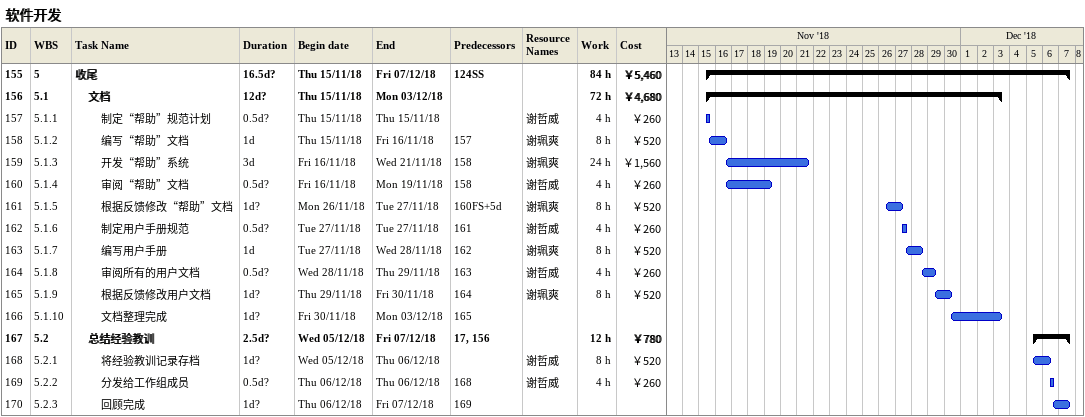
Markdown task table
软件开发

| ID | WBS | Task | Duration | Start | Finish | Predecessors | Resources | Work (h) | Cost (￥) |
|---|---|---|---|---|---|---|---|---|---|
| 155 | 5 | **收尾** | 16.5d? | 2018-11-15 | 2018-12-07 | 124SS |  | 84 | 5460 |
| 156 | 5.1 | **文档** | 12d? | 2018-11-15 | 2018-12-03 |  |  | 72 | 4680 |
| 157 | 5.1.1 | 制定“帮助”规范计划 | 0.5d? | 2018-11-15 | 2018-11-15 |  | 谢哲威 | 4 | 260 |
| 158 | 5.1.2 | 编写“帮助”文档 | 1d | 2018-11-15 | 2018-11-16 | 157 | 谢珮爽 | 8 | 520 |
| 159 | 5.1.3 | 开发“帮助”系统 | 3d | 2018-11-16 | 2018-11-21 | 158 | 谢珮爽 | 24 | 1560 |
| 160 | 5.1.4 | 审阅“帮助”文档 | 0.5d? | 2018-11-16 | 2018-11-19 | 158 | 谢哲威 | 4 | 260 |
| 161 | 5.1.5 | 根据反馈修改“帮助”文档 | 1d? | 2018-11-26 | 2018-11-27 | 160FS+5d | 谢珮爽 | 8 | 520 |
| 162 | 5.1.6 | 制定用户手册规范 | 0.5d? | 2018-11-27 | 2018-11-27 | 161 | 谢哲威 | 4 | 260 |
| 163 | 5.1.7 | 编写用户手册 | 1d | 2018-11-27 | 2018-11-28 | 162 | 谢珮爽 | 8 | 520 |
| 164 | 5.1.8 | 审阅所有的用户文档 | 0.5d? | 2018-11-28 | 2018-11-29 | 163 | 谢哲威 | 4 | 260 |
| 165 | 5.1.9 | 根据反馈修改用户文档 | 1d? | 2018-11-29 | 2018-11-30 | 164 | 谢珮爽 | 8 | 520 |
| 166 | 5.1.10 | 文档整理完成 | 1d? | 2018-11-30 | 2018-12-03 | 165 |  |  |  |
| 167 | 5.2 | **总结经验教训** | 2.5d? | 2018-12-05 | 2018-12-07 | 17, 156 |  | 12 | 780 |
| 168 | 5.2.1 | 将经验教训记录存档 | 1d? | 2018-12-05 | 2018-12-06 |  | 谢哲威 | 8 | 520 |
| 169 | 5.2.2 | 分发给工作组成员 | 0.5d? | 2018-12-06 | 2018-12-06 | 168 | 谢哲威 | 4 | 260 |
| 170 | 5.2.3 | 回顾完成 | 1d? | 2018-12-06 | 2018-12-07 | 169 |  |  |  |
